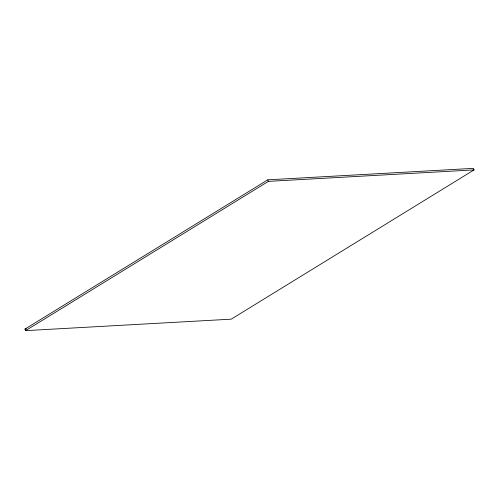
<?xml version="1.0" encoding="UTF-8"?>
<svg xmlns="http://www.w3.org/2000/svg" width="499" height="499" viewBox="0 0 499 499"><rect width="100%" height="100%" fill="white"/><g stroke="black" fill="none" stroke-linecap="round" stroke-linejoin="round"><path stroke-width="0.75" d="M24.95 329.097L267.782 179.833L473.42 168.363L474.05 169.903L231.218 319.167L25.58 330.637L24.95 329.097L26.503 329.009M25.58 330.637L268.406 181.368L474.05 169.903M267.782 179.833L268.406 181.368"/></g></svg>
